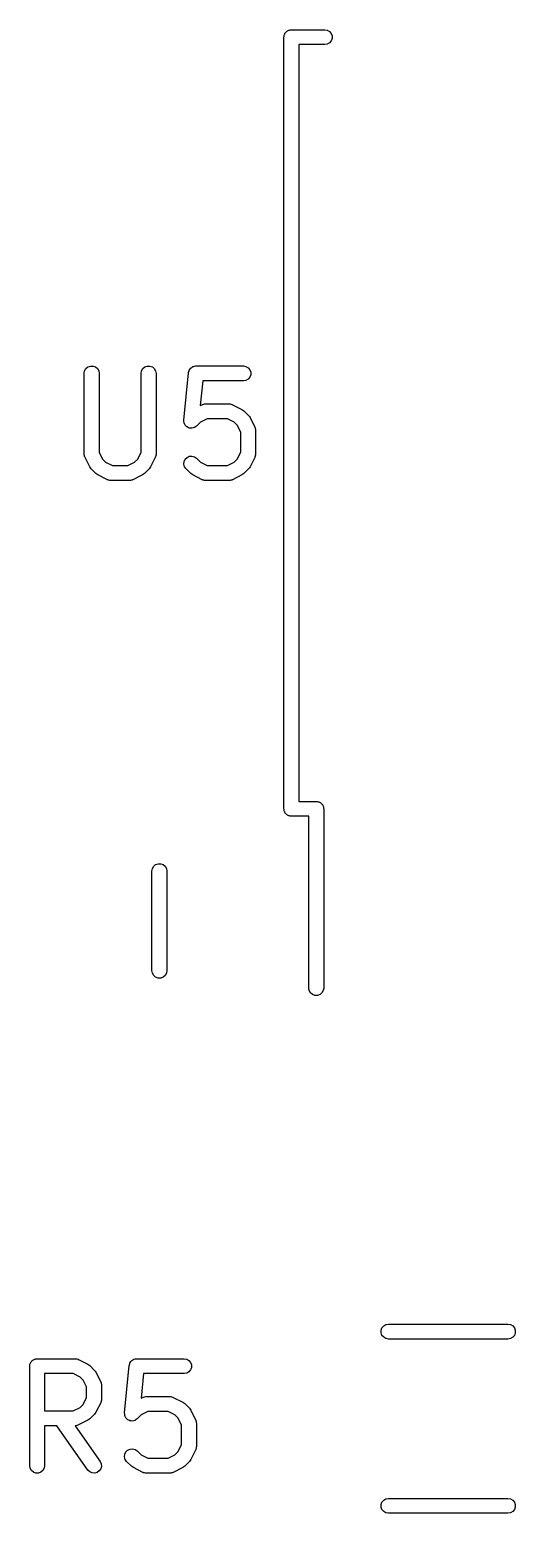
# Model space of a CAD drawing. Extents: x 76 to 223, y -93 to -41.
# Drawn here: x 180.8 to 185.67, y -93.45 to -78.55 of the extents above; entities that cross this region are included whole.
import ezdxf

# ---------------------------------------------------------------- set-up
doc = ezdxf.new("R2010")
doc.units = 0
doc.header["$MEASUREMENT"] = 0
doc.layers.add('BLACK', color=7, linetype='CONTINUOUS')

msp = doc.modelspace()

# ---------------------------------------------------------------- linework, layer by layer
at = {"layer": 'Black'}
for p, q in [((183.35, -78.625), (183.351, -78.6185)), ((183.35, -86.375), (183.35, -78.625)), ((183.351, -78.612), (183.353, -78.6058)), ((183.351, -78.6185), (183.351, -78.612)), ((183.353, -78.6058), (183.355, -78.5993)), ((183.355, -78.5993), (183.358, -78.5937)), ((183.358, -78.5937), (183.36, -78.5875)), ((183.36, -78.5875), (183.364, -78.5825)), ((183.364, -78.5825), (183.368, -78.5768)), ((183.368, -78.5768), (183.373, -78.5726)), ((183.373, -78.5726), (183.377, -78.5675)), ((183.377, -78.5675), (183.382, -78.5643)), ((183.382, -78.5643), (183.387, -78.56)), ((183.387, -78.56), (183.394, -78.5578)), ((183.394, -78.5578), (183.399, -78.5545)), ((183.399, -78.5545), (183.406, -78.5534)), ((183.406, -78.5534), (183.412, -78.5511)), ((183.412, -78.5511), (183.419, -78.5511)), ((183.419, -78.5511), (183.425, -78.55)), ((183.425, -78.55), (183.76, -78.55)), ((183.76, -78.55), (183.786, -78.5545)), ((183.786, -78.5545), (183.808, -78.5675)), ((183.808, -78.5675), (183.825, -78.5875)), ((183.825, -78.6625), (183.808, -78.6825)), ((183.825, -78.5875), (183.834, -78.612)), ((183.834, -78.638), (183.825, -78.6625)), ((183.834, -78.612), (183.834, -78.638)), ((183.76, -78.7), (183.5, -78.7)), ((183.5, -78.7), (183.5, -86.3)), ((183.786, -78.6955), (183.76, -78.7)), ((183.808, -78.6825), (183.786, -78.6955)), ((181.362, -81.9542), (181.382, -81.9374)), ((181.382, -81.9374), (181.407, -81.9285)), ((181.407, -81.9285), (181.433, -81.9285)), ((181.433, -81.9285), (181.457, -81.9374)), ((181.457, -81.9374), (181.477, -81.9542)), ((181.934, -81.9542), (181.954, -81.9374)), ((181.954, -81.9374), (181.978, -81.9285)), ((181.978, -81.9285), (182.004, -81.9285)), ((182.004, -81.9285), (182.029, -81.9374)), ((182.029, -81.9374), (182.048, -81.9542)), ((182.409, -81.957), (182.415, -81.9487)), ((182.415, -81.9487), (182.417, -81.9471)), ((182.417, -81.9471), (182.419, -81.9449)), ((182.419, -81.9449), (182.428, -81.9398)), ((182.428, -81.9398), (182.436, -81.934)), ((182.436, -81.934), (182.439, -81.9333)), ((182.439, -81.9333), (182.442, -81.9319)), ((182.442, -81.9319), (182.452, -81.9301)), ((182.452, -81.9301), (182.462, -81.9276)), ((182.462, -81.9276), (182.464, -81.9279)), ((182.464, -81.9279), (182.467, -81.9274)), ((182.467, -81.9274), (182.943, -81.9274)), ((182.943, -81.9274), (182.969, -81.9319)), ((182.969, -81.9319), (182.992, -81.9449)), ((182.992, -81.9449), (183.008, -81.9649)), ((181.345, -82.0024), (181.349, -81.9767)), ((181.345, -82.8119), (181.345, -82.0024)), ((181.349, -81.9767), (181.362, -81.9542)), ((181.477, -81.9542), (181.49, -81.9767)), ((181.49, -81.9767), (181.495, -82.0024)), ((181.495, -82.0024), (181.495, -82.7942)), ((181.916, -82.0024), (181.921, -81.9767)), ((181.916, -82.7942), (181.916, -82.0024)), ((181.921, -81.9767), (181.934, -81.9542)), ((182.048, -81.9542), (182.062, -81.9767)), ((182.062, -81.9767), (182.066, -82.0024)), ((182.066, -82.0024), (182.066, -82.8119)), ((182.345, -82.4711), (182.393, -81.9949)), ((182.393, -81.9894), (182.397, -81.9797)), ((182.393, -81.9922), (182.393, -81.9894)), ((182.393, -81.9949), (182.393, -81.9922)), ((182.397, -81.9797), (182.4, -81.9698)), ((182.4, -81.9698), (182.401, -81.9675)), ((182.401, -81.9675), (182.402, -81.9649)), ((182.402, -81.9649), (182.409, -81.957)), ((182.535, -82.0774), (182.51, -82.3256)), ((182.943, -82.0774), (182.535, -82.0774)), ((182.969, -82.0729), (182.943, -82.0774)), ((182.992, -82.0598), (182.969, -82.0729)), ((183.008, -82.0399), (182.992, -82.0598)), ((183.008, -81.9649), (183.017, -81.9894)), ((183.017, -82.0154), (183.008, -82.0399)), ((183.017, -81.9894), (183.017, -82.0154)), ((182.51, -82.3256), (182.529, -82.3163)), ((182.529, -82.3163), (182.533, -82.315)), ((182.533, -82.315), (182.537, -82.3129)), ((182.537, -82.3129), (182.545, -82.3113)), ((182.545, -82.3113), (182.554, -82.3088)), ((182.554, -82.3088), (182.558, -82.3091)), ((182.558, -82.3091), (182.562, -82.3083)), ((182.562, -82.3083), (182.801, -82.3083)), ((182.801, -82.3083), (182.805, -82.3091)), ((182.805, -82.3091), (182.809, -82.3088)), ((182.809, -82.3088), (182.818, -82.3113)), ((182.818, -82.3113), (182.826, -82.3129)), ((182.826, -82.3129), (182.83, -82.315)), ((182.83, -82.315), (182.834, -82.3163)), ((182.834, -82.3163), (182.929, -82.3639)), ((182.929, -82.3639), (182.939, -82.371)), ((182.939, -82.371), (182.949, -82.3779)), ((182.949, -82.3779), (182.996, -82.4255)), ((182.345, -82.4716), (182.345, -82.4711)), ((182.345, -82.472), (182.345, -82.4716)), ((182.346, -82.4845), (182.345, -82.472)), ((182.347, -82.4971), (182.346, -82.4845)), ((182.347, -82.4975), (182.347, -82.4971)), ((182.347, -82.498), (182.347, -82.4975)), ((182.352, -82.5094), (182.347, -82.498)), ((182.358, -82.5208), (182.352, -82.5094)), ((182.358, -82.5212), (182.358, -82.5208)), ((182.358, -82.5216), (182.358, -82.5212)), ((182.367, -82.5305), (182.358, -82.5216)), ((182.376, -82.5395), (182.367, -82.5305)), ((182.376, -82.5397), (182.376, -82.5395)), ((182.377, -82.54), (182.376, -82.5397)), ((182.388, -82.5453), (182.377, -82.54)), ((182.399, -82.5508), (182.388, -82.5453)), ((182.462, -82.5393), (182.451, -82.5465)), ((182.472, -82.5323), (182.462, -82.5393)), ((182.473, -82.5316), (182.472, -82.5319)), ((182.472, -82.5319), (182.472, -82.5323)), ((182.512, -82.4926), (182.473, -82.5316)), ((182.58, -82.4583), (182.512, -82.4926)), ((182.783, -82.4583), (182.58, -82.4583)), ((182.851, -82.4926), (182.783, -82.4583)), ((182.882, -82.523), (182.851, -82.4926)), ((182.916, -82.5915), (182.882, -82.523)), ((182.996, -82.4255), (183.003, -82.4354)), ((183.003, -82.4354), (183.01, -82.445)), ((183.01, -82.445), (183.058, -82.5403)), ((183.058, -82.5403), (183.059, -82.5444)), ((183.059, -82.5444), (183.062, -82.5482)), ((182.4, -82.5508), (182.399, -82.5508)), ((182.4, -82.551), (182.4, -82.5508)), ((182.413, -82.5521), (182.4, -82.551)), ((182.425, -82.5534), (182.413, -82.5521)), ((182.426, -82.5532), (182.425, -82.5534)), ((182.438, -82.55), (182.426, -82.5533)), ((182.426, -82.5533), (182.426, -82.5532)), ((182.45, -82.5469), (182.438, -82.55)), ((182.451, -82.5467), (182.45, -82.5469)), ((182.451, -82.5465), (182.451, -82.5467)), ((182.916, -82.7942), (182.916, -82.5915)), ((183.062, -82.5482), (183.063, -82.5568)), ((183.063, -82.5568), (183.066, -82.5652)), ((183.066, -82.5652), (183.065, -82.5696)), ((183.065, -82.5696), (183.066, -82.5738)), ((183.066, -82.5738), (183.066, -82.8119)), ((181.345, -82.8162), (181.345, -82.8119)), ((181.345, -82.8205), (181.345, -82.8162)), ((181.348, -82.8289), (181.345, -82.8205)), ((181.349, -82.8376), (181.348, -82.8289)), ((181.351, -82.8413), (181.349, -82.8376)), ((181.353, -82.8454), (181.351, -82.8413)), ((181.495, -82.7942), (181.529, -82.8627)), ((181.882, -82.8627), (181.916, -82.7942)), ((182.059, -82.8413), (182.058, -82.8454)), ((182.062, -82.8376), (182.059, -82.8413)), ((182.063, -82.8289), (182.062, -82.8376)), ((182.066, -82.8205), (182.063, -82.8289)), ((182.066, -82.8119), (182.065, -82.8162)), ((182.065, -82.8162), (182.066, -82.8205)), ((182.377, -82.8457), (182.4, -82.8347)), ((182.4, -82.8347), (182.426, -82.8324)), ((182.426, -82.8324), (182.451, -82.8392)), ((182.451, -82.8392), (182.473, -82.8541)), ((182.882, -82.8627), (182.916, -82.7942)), ((183.059, -82.8413), (183.058, -82.8454)), ((183.062, -82.8376), (183.059, -82.8413)), ((183.063, -82.8289), (183.062, -82.8376)), ((183.066, -82.8205), (183.063, -82.8289)), ((183.066, -82.8119), (183.065, -82.8162)), ((183.065, -82.8162), (183.066, -82.8205)), ((181.4, -82.9407), (181.353, -82.8454)), ((181.407, -82.9503), (181.4, -82.9407)), ((181.414, -82.9602), (181.407, -82.9503)), ((181.462, -83.0078), (181.414, -82.9602)), ((181.529, -82.8627), (181.559, -82.8931)), ((181.559, -82.8931), (181.628, -82.9274)), ((181.628, -82.9274), (181.783, -82.9274)), ((181.783, -82.9274), (181.851, -82.8931)), ((181.851, -82.8931), (181.882, -82.8627)), ((181.996, -82.9602), (181.949, -83.0078)), ((182.003, -82.9503), (181.996, -82.9602)), ((182.01, -82.9407), (182.003, -82.9503)), ((182.058, -82.8454), (182.01, -82.9407)), ((182.345, -82.9137), (182.347, -82.8877)), ((182.352, -82.9388), (182.345, -82.9137)), ((182.347, -82.8877), (182.358, -82.8641)), ((182.367, -82.9602), (182.352, -82.9388)), ((182.358, -82.8641), (182.377, -82.8457)), ((182.414, -83.0078), (182.367, -82.9602)), ((182.473, -82.8541), (182.512, -82.8931)), ((182.512, -82.8931), (182.58, -82.9274)), ((182.58, -82.9274), (182.783, -82.9274)), ((182.783, -82.9274), (182.851, -82.8931)), ((182.851, -82.8931), (182.882, -82.8627)), ((182.996, -82.9602), (182.949, -83.0078)), ((183.003, -82.9503), (182.996, -82.9602)), ((183.01, -82.9407), (183.003, -82.9503)), ((183.058, -82.8454), (183.01, -82.9407)), ((181.472, -83.0147), (181.462, -83.0078)), ((181.481, -83.0218), (181.472, -83.0147)), ((181.577, -83.0695), (181.481, -83.0218)), ((181.581, -83.0707), (181.577, -83.0695)), ((181.584, -83.0729), (181.581, -83.0707)), ((181.593, -83.0744), (181.584, -83.0729)), ((181.601, -83.0769), (181.593, -83.0744)), ((181.606, -83.0766), (181.601, -83.0769)), ((181.61, -83.0774), (181.606, -83.0766)), ((181.801, -83.0774), (181.61, -83.0774)), ((181.805, -83.0766), (181.801, -83.0774)), ((181.809, -83.0769), (181.805, -83.0766)), ((181.818, -83.0744), (181.809, -83.0769)), ((181.826, -83.0729), (181.818, -83.0744)), ((181.83, -83.0707), (181.826, -83.0729)), ((181.834, -83.0695), (181.83, -83.0707)), ((181.929, -83.0218), (181.834, -83.0695)), ((181.939, -83.0147), (181.929, -83.0218)), ((181.949, -83.0078), (181.939, -83.0147)), ((182.424, -83.0147), (182.414, -83.0078)), ((182.434, -83.0218), (182.424, -83.0147)), ((182.529, -83.0695), (182.434, -83.0218)), ((182.533, -83.0707), (182.529, -83.0695)), ((182.537, -83.0729), (182.533, -83.0707)), ((182.545, -83.0744), (182.537, -83.0729)), ((182.554, -83.0769), (182.545, -83.0744)), ((182.558, -83.0766), (182.554, -83.0769)), ((182.562, -83.0774), (182.558, -83.0766)), ((182.801, -83.0774), (182.562, -83.0774)), ((182.805, -83.0766), (182.801, -83.0774)), ((182.809, -83.0769), (182.805, -83.0766)), ((182.818, -83.0744), (182.809, -83.0769)), ((182.826, -83.0729), (182.818, -83.0744)), ((182.83, -83.0707), (182.826, -83.0729)), ((182.834, -83.0695), (182.83, -83.0707)), ((182.929, -83.0218), (182.834, -83.0695)), ((182.939, -83.0147), (182.929, -83.0218)), ((182.949, -83.0078), (182.939, -83.0147)), ((183.351, -86.3815), (183.35, -86.375)), ((183.351, -86.388), (183.351, -86.3815)), ((183.353, -86.3942), (183.351, -86.388)), ((183.355, -86.4007), (183.353, -86.3942)), ((183.358, -86.4063), (183.355, -86.4007)), ((183.36, -86.4125), (183.358, -86.4063)), ((183.364, -86.4175), (183.36, -86.4125)), ((183.368, -86.4232), (183.364, -86.4175)), ((183.5, -86.3), (183.675, -86.3)), ((183.675, -86.3), (183.681, -86.3011)), ((183.681, -86.3011), (183.688, -86.3011)), ((183.688, -86.3011), (183.694, -86.3034)), ((183.694, -86.3034), (183.701, -86.3045)), ((183.701, -86.3045), (183.706, -86.3078)), ((183.706, -86.3078), (183.713, -86.31)), ((183.713, -86.31), (183.718, -86.3143)), ((183.718, -86.3143), (183.723, -86.3175)), ((183.723, -86.3175), (183.727, -86.3226)), ((183.727, -86.3226), (183.732, -86.3268)), ((183.732, -86.3268), (183.736, -86.3325)), ((183.736, -86.3325), (183.74, -86.3375)), ((183.74, -86.3375), (183.742, -86.3437)), ((183.742, -86.3437), (183.745, -86.3493)), ((183.745, -86.3493), (183.747, -86.3558)), ((183.747, -86.3558), (183.749, -86.362)), ((183.749, -86.362), (183.749, -86.3685)), ((183.749, -86.3685), (183.75, -86.375)), ((183.75, -86.375), (183.75, -88.175)), ((183.373, -86.4274), (183.368, -86.4232)), ((183.377, -86.4325), (183.373, -86.4274)), ((183.382, -86.4357), (183.377, -86.4325)), ((183.387, -86.44), (183.382, -86.4357)), ((183.394, -86.4422), (183.387, -86.44)), ((183.399, -86.4455), (183.394, -86.4422)), ((183.406, -86.4466), (183.399, -86.4455)), ((183.412, -86.4489), (183.406, -86.4466)), ((183.419, -86.4489), (183.412, -86.4489)), ((183.425, -86.45), (183.419, -86.4489)), ((183.6, -86.45), (183.425, -86.45)), ((183.6, -88.175), (183.6, -86.45)), ((182.025, -87), (182.03, -86.9743)), ((182.025, -88), (182.025, -87)), ((182.03, -86.9743), (182.043, -86.9518)), ((182.043, -86.9518), (182.062, -86.935)), ((182.062, -86.935), (182.087, -86.9261)), ((182.087, -86.9261), (182.113, -86.9261)), ((182.113, -86.9261), (182.137, -86.935)), ((182.137, -86.935), (182.157, -86.9518)), ((182.157, -86.9518), (182.17, -86.9743)), ((182.17, -86.9743), (182.175, -87)), ((182.175, -87), (182.175, -88)), ((182.03, -88.0257), (182.025, -88)), ((182.043, -88.0482), (182.03, -88.0257)), ((182.062, -88.065), (182.043, -88.0482)), ((182.157, -88.0482), (182.137, -88.065)), ((182.17, -88.0257), (182.157, -88.0482)), ((182.175, -88), (182.17, -88.0257)), ((182.087, -88.0739), (182.062, -88.065)), ((182.113, -88.0739), (182.087, -88.0739)), ((182.137, -88.065), (182.113, -88.0739)), ((183.605, -88.2007), (183.6, -88.175)), ((183.618, -88.2232), (183.605, -88.2007)), ((183.745, -88.2007), (183.732, -88.2232)), ((183.75, -88.175), (183.745, -88.2007)), ((183.637, -88.24), (183.618, -88.2232)), ((183.662, -88.2489), (183.637, -88.24)), ((183.688, -88.2489), (183.662, -88.2489)), ((183.713, -88.24), (183.688, -88.2489)), ((183.732, -88.2232), (183.713, -88.24)), ((184.326, -91.612), (184.335, -91.5875)), ((184.326, -91.638), (184.326, -91.612)), ((184.335, -91.5875), (184.352, -91.5675)), ((184.352, -91.5675), (184.374, -91.5545)), ((184.374, -91.5545), (184.4, -91.55)), ((184.4, -91.55), (185.6, -91.55)), ((185.6, -91.55), (185.626, -91.5545)), ((185.626, -91.5545), (185.648, -91.5675)), ((185.648, -91.5675), (185.665, -91.5875)), ((185.665, -91.5875), (185.674, -91.612)), ((185.674, -91.612), (185.674, -91.638)), ((184.335, -91.6625), (184.326, -91.638)), ((184.352, -91.6825), (184.335, -91.6625)), ((184.374, -91.6955), (184.352, -91.6825)), ((184.4, -91.7), (184.374, -91.6955)), ((185.6, -91.7), (184.4, -91.7)), ((185.626, -91.6955), (185.6, -91.7)), ((185.648, -91.6825), (185.626, -91.6955)), ((185.665, -91.6625), (185.648, -91.6825)), ((185.674, -91.638), (185.665, -91.6625)), ((180.807, -91.9344), (180.811, -91.9294)), ((180.811, -91.9294), (180.814, -91.9237)), ((180.814, -91.9237), (180.819, -91.9195)), ((180.819, -91.9195), (180.824, -91.9144)), ((180.824, -91.9144), (180.829, -91.9111)), ((180.829, -91.9111), (180.834, -91.9069)), ((180.834, -91.9069), (180.841, -91.9047)), ((180.841, -91.9047), (180.846, -91.9014)), ((180.846, -91.9014), (180.853, -91.9003)), ((180.853, -91.9003), (180.859, -91.898)), ((180.859, -91.898), (180.865, -91.898)), ((180.865, -91.898), (180.872, -91.8969)), ((180.872, -91.8969), (181.253, -91.8969)), ((181.253, -91.8969), (181.257, -91.8976)), ((181.257, -91.8976), (181.261, -91.8974)), ((181.261, -91.8974), (181.27, -91.8999)), ((181.27, -91.8999), (181.279, -91.9014)), ((181.279, -91.9014), (181.282, -91.9036)), ((181.282, -91.9036), (181.286, -91.9048)), ((181.286, -91.9048), (181.382, -91.9524)), ((181.807, -91.9344), (181.814, -91.9265)), ((181.814, -91.9265), (181.82, -91.9182)), ((181.82, -91.9182), (181.822, -91.9166)), ((181.822, -91.9166), (181.824, -91.9144)), ((181.824, -91.9144), (181.833, -91.9093)), ((181.833, -91.9093), (181.841, -91.9035)), ((181.841, -91.9035), (181.844, -91.9028)), ((181.844, -91.9028), (181.846, -91.9014)), ((181.846, -91.9014), (181.856, -91.8996)), ((181.856, -91.8996), (181.866, -91.8971)), ((181.866, -91.8971), (181.869, -91.8974)), ((181.869, -91.8974), (181.872, -91.8969)), ((181.872, -91.8969), (182.348, -91.8969)), ((182.348, -91.8969), (182.374, -91.9014)), ((182.374, -91.9014), (182.396, -91.9144)), ((182.396, -91.9144), (182.413, -91.9344)), ((180.797, -91.9719), (180.798, -91.9654)), ((180.797, -92.9719), (180.797, -91.9719)), ((180.798, -91.9589), (180.8, -91.9527)), ((180.798, -91.9654), (180.798, -91.9589)), ((180.8, -91.9527), (180.801, -91.9462)), ((180.801, -91.9462), (180.805, -91.9405)), ((180.805, -91.9405), (180.807, -91.9344)), ((180.947, -92.0469), (180.947, -92.4207)), ((181.235, -92.0469), (180.947, -92.0469)), ((181.304, -92.0811), (181.235, -92.0469)), ((181.334, -92.1115), (181.304, -92.0811)), ((181.382, -91.9524), (181.391, -91.9596)), ((181.391, -91.9596), (181.401, -91.9665)), ((181.401, -91.9665), (181.449, -92.0141)), ((181.449, -92.0141), (181.456, -92.0239)), ((181.456, -92.0239), (181.463, -92.0336)), ((181.463, -92.0336), (181.51, -92.1288)), ((181.75, -92.4406), (181.797, -91.9644)), ((181.797, -91.9644), (181.798, -91.9617)), ((181.798, -91.9589), (181.802, -91.9492)), ((181.798, -91.9617), (181.798, -91.9589)), ((181.802, -91.9492), (181.804, -91.9393)), ((181.804, -91.9393), (181.806, -91.937)), ((181.806, -91.937), (181.807, -91.9344)), ((181.94, -92.0469), (181.915, -92.2951)), ((182.348, -92.0469), (181.94, -92.0469)), ((182.374, -92.0424), (182.348, -92.0469)), ((182.396, -92.0293), (182.374, -92.0424)), ((182.413, -92.0094), (182.396, -92.0293)), ((182.413, -91.9344), (182.422, -91.9589)), ((182.422, -91.9849), (182.413, -92.0094)), ((182.422, -91.9589), (182.422, -91.9849)), ((181.368, -92.1801), (181.334, -92.1115)), ((181.368, -92.2875), (181.368, -92.1801)), ((181.51, -92.1288), (181.512, -92.133)), ((181.512, -92.133), (181.514, -92.1367)), ((181.514, -92.1367), (181.515, -92.1454)), ((181.515, -92.1454), (181.518, -92.1538)), ((181.518, -92.1538), (181.518, -92.1581)), ((181.518, -92.1581), (181.518, -92.1624)), ((181.518, -92.1624), (181.518, -92.3052)), ((181.304, -92.3864), (181.334, -92.356)), ((181.334, -92.356), (181.368, -92.2875)), ((181.51, -92.3388), (181.463, -92.434)), ((181.512, -92.3346), (181.51, -92.3388)), ((181.514, -92.3309), (181.512, -92.3346)), ((181.515, -92.3222), (181.514, -92.3309)), ((181.518, -92.3138), (181.515, -92.3222)), ((181.518, -92.3052), (181.518, -92.3095)), ((181.518, -92.3095), (181.518, -92.3138)), ((181.915, -92.2951), (181.934, -92.2858)), ((181.934, -92.2858), (181.938, -92.2845)), ((181.938, -92.2845), (181.941, -92.2824)), ((181.941, -92.2824), (181.95, -92.2808)), ((181.95, -92.2808), (181.959, -92.2783)), ((181.959, -92.2783), (181.963, -92.2786)), ((181.963, -92.2786), (181.967, -92.2778)), ((181.967, -92.2778), (182.205, -92.2778)), ((182.205, -92.2778), (182.209, -92.2786)), ((182.209, -92.2786), (182.214, -92.2783)), ((182.214, -92.2783), (182.222, -92.2808)), ((182.222, -92.2808), (182.231, -92.2824)), ((182.231, -92.2824), (182.235, -92.2845)), ((182.235, -92.2845), (182.239, -92.2858)), ((182.239, -92.2858), (182.334, -92.3334)), ((182.334, -92.3334), (182.344, -92.3405)), ((182.344, -92.3405), (182.354, -92.3474)), ((182.354, -92.3474), (182.401, -92.395)), ((180.947, -92.4207), (181.235, -92.4207)), ((181.235, -92.4207), (181.304, -92.3864)), ((181.382, -92.5152), (181.286, -92.5628)), ((181.391, -92.508), (181.382, -92.5152)), ((181.401, -92.5011), (181.391, -92.508)), ((181.449, -92.4535), (181.401, -92.5011)), ((181.456, -92.4437), (181.449, -92.4535)), ((181.463, -92.434), (181.456, -92.4437)), ((181.75, -92.4411), (181.75, -92.4406)), ((181.75, -92.4415), (181.75, -92.4411)), ((181.751, -92.454), (181.75, -92.4415)), ((181.752, -92.4666), (181.751, -92.454)), ((181.752, -92.467), (181.752, -92.4666)), ((181.752, -92.4675), (181.752, -92.467)), ((181.757, -92.4789), (181.752, -92.4675)), ((181.762, -92.4903), (181.757, -92.4789)), ((181.763, -92.4907), (181.762, -92.4903)), ((181.763, -92.4911), (181.763, -92.4907)), ((181.772, -92.5), (181.763, -92.4911)), ((181.781, -92.509), (181.772, -92.5)), ((181.781, -92.5092), (181.781, -92.509)), ((181.781, -92.5095), (181.781, -92.5092)), ((181.793, -92.5148), (181.781, -92.5095)), ((181.804, -92.5203), (181.793, -92.5148)), ((181.805, -92.5205), (181.804, -92.5203)), ((181.804, -92.5203), (181.804, -92.5203)), ((181.817, -92.5216), (181.805, -92.5205)), ((181.83, -92.5229), (181.817, -92.5216)), ((181.831, -92.5228), (181.83, -92.5227)), ((181.83, -92.5227), (181.83, -92.5229)), ((181.843, -92.5195), (181.831, -92.5228)), ((181.855, -92.5164), (181.843, -92.5195)), ((181.856, -92.5162), (181.855, -92.5164)), ((181.866, -92.5088), (181.856, -92.516)), ((181.856, -92.516), (181.856, -92.5162)), ((181.877, -92.5018), (181.866, -92.5088)), ((181.916, -92.4621), (181.877, -92.5011)), ((181.877, -92.5011), (181.877, -92.5014)), ((181.877, -92.5014), (181.877, -92.5018)), ((181.985, -92.4278), (181.916, -92.4621)), ((182.188, -92.4278), (181.985, -92.4278)), ((182.256, -92.4621), (182.188, -92.4278)), ((182.286, -92.4925), (182.256, -92.4621)), ((182.321, -92.561), (182.286, -92.4925)), ((182.401, -92.395), (182.408, -92.4049)), ((182.408, -92.4049), (182.415, -92.4145)), ((182.415, -92.4145), (182.463, -92.5098)), ((182.463, -92.5098), (182.464, -92.5139)), ((182.464, -92.5139), (182.466, -92.5177)), ((182.466, -92.5177), (182.468, -92.5263)), ((182.468, -92.5263), (182.47, -92.5347)), ((181.071, -92.5707), (180.947, -92.5707)), ((180.947, -92.5707), (180.947, -92.9719)), ((181.382, -93.0149), (181.071, -92.5707)), ((181.257, -92.5699), (181.254, -92.5705)), ((181.254, -92.5705), (181.505, -92.9289)), ((181.261, -92.5702), (181.257, -92.5699)), ((181.27, -92.5677), (181.261, -92.5702)), ((181.279, -92.5662), (181.27, -92.5677)), ((181.282, -92.564), (181.279, -92.5662)), ((181.286, -92.5628), (181.282, -92.564)), ((182.321, -92.7637), (182.321, -92.561)), ((182.47, -92.5347), (182.47, -92.5391)), ((182.47, -92.5391), (182.471, -92.5433)), ((182.471, -92.5433), (182.471, -92.7814)), ((181.763, -92.8336), (181.781, -92.8152)), ((181.781, -92.8152), (181.805, -92.8042)), ((181.805, -92.8042), (181.831, -92.8019)), ((181.831, -92.8019), (181.856, -92.8087)), ((181.856, -92.8087), (181.877, -92.8236)), ((181.877, -92.8236), (181.916, -92.8626)), ((182.286, -92.8322), (182.321, -92.7637)), ((182.463, -92.8149), (182.415, -92.9102)), ((182.464, -92.8108), (182.463, -92.8149)), ((182.466, -92.8071), (182.464, -92.8108)), ((182.468, -92.7984), (182.466, -92.8071)), ((182.47, -92.79), (182.468, -92.7984)), ((182.471, -92.7814), (182.47, -92.7857)), ((182.47, -92.7857), (182.47, -92.79)), ((180.801, -92.9975), (180.797, -92.9719)), ((180.947, -92.9719), (180.942, -92.9975)), ((181.505, -92.9289), (181.516, -92.9525)), ((181.516, -92.9525), (181.518, -92.9784)), ((181.75, -92.8832), (181.752, -92.8572)), ((181.756, -92.9083), (181.75, -92.8832)), ((181.752, -92.8572), (181.763, -92.8336)), ((181.771, -92.9297), (181.756, -92.9083)), ((181.819, -92.9773), (181.771, -92.9297)), ((181.916, -92.8626), (181.985, -92.8969)), ((181.985, -92.8969), (182.188, -92.8969)), ((182.188, -92.8969), (182.256, -92.8626)), ((182.256, -92.8626), (182.286, -92.8322)), ((182.401, -92.9297), (182.354, -92.9773)), ((182.408, -92.9198), (182.401, -92.9297)), ((182.415, -92.9102), (182.408, -92.9198)), ((180.814, -93.0201), (180.801, -92.9975)), ((180.834, -93.0368), (180.814, -93.0201)), ((180.859, -93.0457), (180.834, -93.0368)), ((180.885, -93.0457), (180.859, -93.0457)), ((180.909, -93.0368), (180.885, -93.0457)), ((180.929, -93.0201), (180.909, -93.0368)), ((180.942, -92.9975), (180.929, -93.0201)), ((181.4, -93.0333), (181.382, -93.0149)), ((181.424, -93.0443), (181.4, -93.0333)), ((181.45, -93.0466), (181.424, -93.0443)), ((181.475, -93.0399), (181.45, -93.0466)), ((181.496, -93.0249), (181.475, -93.0399)), ((181.511, -93.0036), (181.496, -93.0249)), ((181.518, -92.9784), (181.511, -93.0036)), ((181.829, -92.9842), (181.819, -92.9773)), ((181.838, -92.9913), (181.829, -92.9842)), ((181.934, -93.039), (181.838, -92.9913)), ((181.938, -93.0402), (181.934, -93.039)), ((181.941, -93.0424), (181.938, -93.0402)), ((181.95, -93.0439), (181.941, -93.0424)), ((181.959, -93.0464), (181.95, -93.0439)), ((181.963, -93.0461), (181.959, -93.0464)), ((181.967, -93.0469), (181.963, -93.0461)), ((182.205, -93.0469), (181.967, -93.0469)), ((182.209, -93.0461), (182.205, -93.0469)), ((182.214, -93.0464), (182.209, -93.0461)), ((182.222, -93.0439), (182.214, -93.0464)), ((182.231, -93.0424), (182.222, -93.0439)), ((182.235, -93.0402), (182.231, -93.0424)), ((182.239, -93.039), (182.235, -93.0402)), ((182.334, -92.9913), (182.239, -93.039)), ((182.344, -92.9842), (182.334, -92.9913)), ((182.354, -92.9773), (182.344, -92.9842)), ((184.326, -93.362), (184.335, -93.3375)), ((184.326, -93.388), (184.326, -93.362)), ((184.335, -93.4125), (184.326, -93.388)), ((184.335, -93.3375), (184.352, -93.3175)), ((184.352, -93.4325), (184.335, -93.4125)), ((184.352, -93.3175), (184.374, -93.3045)), ((184.374, -93.3045), (184.4, -93.3)), ((184.4, -93.3), (185.6, -93.3)), ((185.6, -93.3), (185.626, -93.3045)), ((185.626, -93.3045), (185.648, -93.3175)), ((185.648, -93.3175), (185.665, -93.3375)), ((185.665, -93.4125), (185.648, -93.4325)), ((185.665, -93.3375), (185.674, -93.362)), ((185.674, -93.388), (185.665, -93.4125)), ((185.674, -93.362), (185.674, -93.388)), ((184.374, -93.4455), (184.352, -93.4325)), ((184.4, -93.45), (184.374, -93.4455)), ((185.6, -93.45), (184.4, -93.45)), ((185.626, -93.4455), (185.6, -93.45)), ((185.648, -93.4325), (185.626, -93.4455))]:
    msp.add_line(p, q, dxfattribs=at)

doc.saveas('drawing.dxf')
